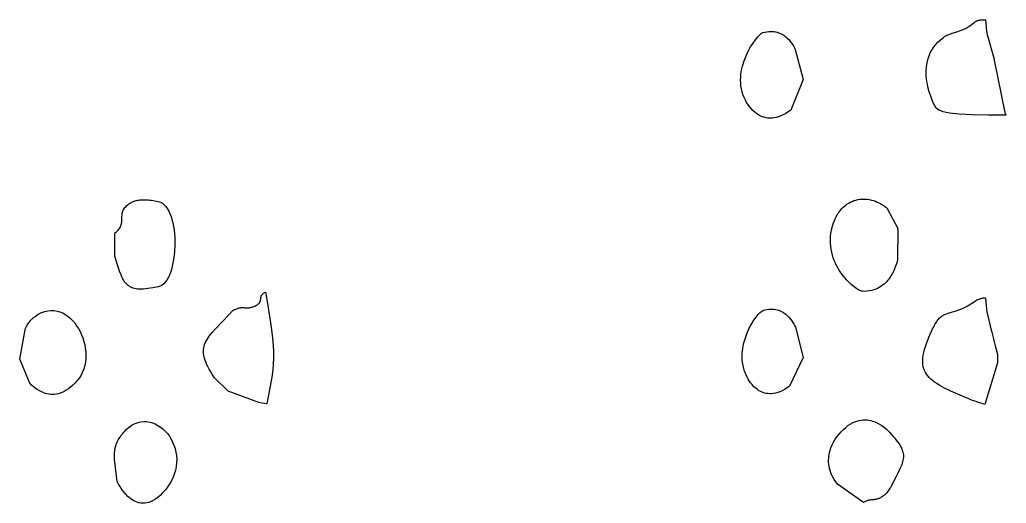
# Model space of a CAD drawing. Header units: millimetres. Extents: x 73 to 173, y -160 to -92.
# Drawn here: x 162.243 to 164.145, y -138.328 to -137.395 of the extents above; entities that cross this region are included whole.
import ezdxf

# ---------------------------------------------------------------- set-up
doc = ezdxf.new("R2010")
doc.units = ezdxf.units.MM
doc.layers.add('F.Silkscreen', color=41, linetype='CONTINUOUS', true_color=0xf2eda1)

msp = doc.modelspace()

# ---------------------------------------------------------------- linework, layer by layer
at = {"layer": 'F.Silkscreen', "linetype": 'CONTINUOUS'}
for p, q in [((164.077394, -137.405202), (164.079291, -137.403662)), ((164.079291, -137.403662), (164.082749, -137.40085)), ((164.082749, -137.40085), (164.084462, -137.399604)), ((164.084462, -137.399604), (164.085355, -137.399029)), ((164.085355, -137.399029), (164.08628, -137.398491)), ((164.08628, -137.398491), (164.087236, -137.397997)), ((164.087236, -137.397997), (164.088257, -137.397527)), ((164.088257, -137.397527), (164.089345, -137.397101)), ((164.089345, -137.397101), (164.090494, -137.396718)), ((164.090494, -137.396718), (164.091724, -137.396381)), ((164.091724, -137.396381), (164.093048, -137.396088)), ((164.093048, -137.396088), (164.094475, -137.39585)), ((164.094475, -137.39585), (164.096011, -137.395657)), ((164.096011, -137.395657), (164.097666, -137.395507)), ((164.097666, -137.395507), (164.09945, -137.395425)), ((164.09945, -137.395425), (164.101372, -137.395388)), ((164.101372, -137.395388), (164.10345, -137.395411)), ((164.10345, -137.395411), (164.104866, -137.395874)), ((164.104866, -137.395874), (164.106778, -137.417378)), ((163.66958, -137.424387), (163.672954, -137.421598)), ((163.672954, -137.421598), (163.675554, -137.420235)), ((163.675554, -137.420235), (163.679502, -137.419265)), ((163.679502, -137.419265), (163.683293, -137.418587)), ((163.683293, -137.418587), (163.686944, -137.418179)), ((163.686944, -137.418179), (163.69046, -137.418011)), ((163.69046, -137.418011), (163.693815, -137.418084)), ((163.693815, -137.418084), (163.697036, -137.418385)), ((163.697036, -137.418385), (163.700124, -137.418884)), ((163.700124, -137.418884), (163.703073, -137.419584)), ((163.703073, -137.419584), (163.70588, -137.420451)), ((163.70588, -137.420451), (163.708564, -137.421492)), ((163.708564, -137.421492), (163.711104, -137.422657)), ((163.711104, -137.422657), (163.713535, -137.423969)), ((164.035302, -137.423224), (164.03778, -137.422259)), ((164.03778, -137.422259), (164.040297, -137.421352)), ((164.040297, -137.421352), (164.042832, -137.420501)), ((164.042832, -137.420501), (164.053118, -137.41727)), ((164.053118, -137.41727), (164.058201, -137.415555)), ((164.058201, -137.415555), (164.060714, -137.414628)), ((164.060714, -137.414628), (164.063183, -137.41363)), ((164.063183, -137.41363), (164.06512, -137.412761)), ((164.06512, -137.412761), (164.066914, -137.411898)), ((164.066914, -137.411898), (164.068575, -137.411033)), ((164.068575, -137.411033), (164.070126, -137.410175)), ((164.070126, -137.410175), (164.071556, -137.409321)), ((164.071556, -137.409321), (164.072888, -137.408486)), ((164.072888, -137.408486), (164.075281, -137.406813)), ((164.075281, -137.406813), (164.077394, -137.405202)), ((164.106778, -137.417378), (164.107935, -137.423708)), ((163.651896, -137.447675), (163.656577, -137.44026)), ((163.656577, -137.44026), (163.661208, -137.433832)), ((163.661208, -137.433832), (163.665599, -137.428508)), ((163.665599, -137.428508), (163.66958, -137.424387)), ((163.713535, -137.423969), (163.715819, -137.425381)), ((163.715819, -137.425381), (163.717984, -137.426896)), ((163.717984, -137.426896), (163.720033, -137.428484)), ((163.720033, -137.428484), (163.721951, -137.430143)), ((163.721951, -137.430143), (163.725448, -137.433604)), ((163.725448, -137.433604), (163.728481, -137.437128)), ((163.728481, -137.437128), (163.731067, -137.440607)), ((163.731067, -137.440607), (163.733218, -137.443912)), ((164.008474, -137.443654), (164.012939, -137.438726)), ((164.012939, -137.438726), (164.018006, -137.434001)), ((164.018006, -137.434001), (164.023703, -137.429487)), ((164.023703, -137.429487), (164.025888, -137.428001)), ((164.025888, -137.428001), (164.028145, -137.426633)), ((164.028145, -137.426633), (164.030472, -137.425394)), ((164.030472, -137.425394), (164.032862, -137.424267)), ((164.032862, -137.424267), (164.035302, -137.423224)), ((164.107935, -137.423708), (164.121292, -137.471435)), ((163.643072, -137.464971), (163.647325, -137.455941)), ((163.647325, -137.455941), (163.651896, -137.447675)), ((163.733218, -137.443912), (163.734969, -137.446913)), ((163.734969, -137.446913), (163.73631, -137.449493)), ((163.73631, -137.449493), (163.737872, -137.452861)), ((163.737872, -137.452861), (163.753502, -137.510796)), ((163.996045, -137.464786), (163.99839, -137.459321)), ((163.99839, -137.459321), (164.00123, -137.453974)), ((164.00123, -137.453974), (164.004579, -137.448735)), ((164.004579, -137.448735), (164.008474, -137.443654)), ((163.636208, -137.484819), (163.639302, -137.47463)), ((163.639302, -137.47463), (163.643072, -137.464971)), ((163.991612, -137.48154), (163.992686, -137.475922)), ((163.992686, -137.475922), (163.994151, -137.470326)), ((163.994151, -137.470326), (163.996045, -137.464786)), ((164.121292, -137.471435), (164.121816, -137.473619)), ((164.121816, -137.473619), (164.142012, -137.574274)), ((163.633213, -137.500824), (163.633962, -137.49541)), ((163.633962, -137.49541), (163.636208, -137.484819)), ((163.990486, -137.498362), (163.99054, -137.492785)), ((163.990711, -137.503883), (163.990486, -137.498362)), ((163.99054, -137.492785), (163.990906, -137.487177)), ((163.990906, -137.487177), (163.991612, -137.48154)), ((163.632578, -137.511818), (163.632742, -137.506297)), ((163.632733, -137.517358), (163.632578, -137.511818)), ((163.633247, -137.522925), (163.632733, -137.517358)), ((163.632742, -137.506297), (163.633213, -137.500824)), ((163.753502, -137.510796), (163.72969, -137.56951)), ((163.991187, -137.50931), (163.990711, -137.503883)), ((163.991888, -137.514625), (163.991187, -137.50931)), ((163.992778, -137.519814), (163.991888, -137.514625)), ((163.634129, -137.528487), (163.633247, -137.522925)), ((163.635401, -137.534035), (163.634129, -137.528487)), ((163.637093, -137.539568), (163.635401, -137.534035)), ((163.993839, -137.524846), (163.992778, -137.519814)), ((163.996339, -137.534345), (163.993839, -137.524846)), ((163.999136, -137.54295), (163.996339, -137.534345)), ((163.639221, -137.545055), (163.637093, -137.539568)), ((163.641813, -137.55048), (163.639221, -137.545055)), ((163.644257, -137.55484), (163.641813, -137.55048)), ((163.64638, -137.558188), (163.644257, -137.55484)), ((164.002019, -137.550463), (163.999136, -137.54295)), ((164.004741, -137.556702), (164.002019, -137.550463)), ((163.649099, -137.562016), (163.64638, -137.558188)), ((163.652415, -137.566132), (163.649099, -137.562016)), ((163.656344, -137.570315), (163.652415, -137.566132)), ((163.660886, -137.57436), (163.656344, -137.570315)), ((163.663387, -137.576264), (163.660886, -137.57436)), ((163.724526, -137.573154), (163.719521, -137.576254)), ((163.72969, -137.56951), (163.724526, -137.573154)), ((164.007067, -137.561476), (164.004741, -137.556702)), ((164.009627, -137.565909), (164.007067, -137.561476)), ((164.011975, -137.567756), (164.009627, -137.565909)), ((164.014969, -137.569533), (164.011975, -137.567756)), ((164.018754, -137.571208), (164.014969, -137.569533)), ((164.023454, -137.572779), (164.018754, -137.571208)), ((164.029226, -137.574237), (164.023454, -137.572779)), ((164.03621, -137.575539), (164.029226, -137.574237)), ((164.142012, -137.574274), (164.144148, -137.578675)), ((163.666032, -137.578047), (163.663387, -137.576264)), ((163.668842, -137.579697), (163.666032, -137.578047)), ((163.671806, -137.581168), (163.668842, -137.579697)), ((163.674918, -137.582466), (163.671806, -137.581168)), ((163.67819, -137.583528), (163.674918, -137.582466)), ((163.681611, -137.584348), (163.67819, -137.583528)), ((163.685195, -137.584887), (163.681611, -137.584348)), ((163.688941, -137.585138), (163.685195, -137.584887)), ((163.692832, -137.585061), (163.688941, -137.585138)), ((163.696887, -137.584623), (163.692832, -137.585061)), ((163.701094, -137.583814), (163.696887, -137.584623)), ((163.705464, -137.582596), (163.701094, -137.583814)), ((163.709986, -137.580948), (163.705464, -137.582596)), ((163.714672, -137.578838), (163.709986, -137.580948)), ((163.719521, -137.576254), (163.714672, -137.578838)), ((164.054345, -137.577662), (164.03621, -137.575539)), ((164.078986, -137.579031), (164.054345, -137.577662)), ((164.111266, -137.579498), (164.078986, -137.579031)), ((164.144881, -137.579049), (164.111266, -137.579498)), ((164.144148, -137.578675), (164.144881, -137.579049)), ((162.460301, -137.746288), (162.461461, -137.745817)), ((162.461461, -137.745817), (162.462708, -137.745353)), ((162.462708, -137.745353), (162.464036, -137.744902)), ((162.464036, -137.744902), (162.465476, -137.744475)), ((162.465476, -137.744475), (162.466995, -137.744069)), ((162.466995, -137.744069), (162.468617, -137.743694)), ((162.468617, -137.743694), (162.470346, -137.743354)), ((162.470346, -137.743354), (162.472175, -137.743044)), ((162.472175, -137.743044), (162.474111, -137.742792)), ((162.474111, -137.742792), (162.476152, -137.742575)), ((162.476152, -137.742575), (162.478303, -137.742417)), ((162.478303, -137.742417), (162.480562, -137.742331)), ((162.480562, -137.742331), (162.482938, -137.742296)), ((162.482938, -137.742296), (162.485426, -137.742335)), ((162.485426, -137.742335), (162.488036, -137.742448)), ((162.488036, -137.742448), (162.490773, -137.74264)), ((162.490773, -137.74264), (162.493623, -137.742916)), ((162.493623, -137.742916), (162.496596, -137.743281)), ((162.496596, -137.743281), (162.499699, -137.743747)), ((162.499699, -137.743747), (162.502934, -137.744302)), ((162.502934, -137.744302), (162.506296, -137.744968)), ((162.506296, -137.744968), (162.509791, -137.745754)), ((162.509791, -137.745754), (162.513819, -137.747127)), ((163.84418, -137.746991), (163.847517, -137.74548)), ((163.847517, -137.74548), (163.851053, -137.744161)), ((163.851053, -137.744161), (163.854782, -137.743057)), ((163.854782, -137.743057), (163.858725, -137.742177)), ((163.858725, -137.742177), (163.862861, -137.741543)), ((163.862861, -137.741543), (163.867223, -137.741176)), ((163.867223, -137.741176), (163.869567, -137.741105)), ((163.869567, -137.741105), (163.871874, -137.741129)), ((163.871874, -137.741129), (163.87636, -137.741442)), ((163.87636, -137.741442), (163.880679, -137.742062)), ((163.880679, -137.742062), (163.884812, -137.74295)), ((163.884812, -137.74295), (163.888748, -137.744059)), ((163.888748, -137.744059), (163.892462, -137.745346)), ((163.892462, -137.745346), (163.89595, -137.746763)), ((162.440781, -137.766405), (162.441355, -137.764652)), ((162.441355, -137.764652), (162.442084, -137.762891)), ((162.442084, -137.762891), (162.442988, -137.761129)), ((162.442988, -137.761129), (162.444089, -137.759351)), ((162.444089, -137.759351), (162.445406, -137.757565)), ((162.445406, -137.757565), (162.446954, -137.755778)), ((162.446954, -137.755778), (162.448767, -137.753969)), ((162.448767, -137.753969), (162.450848, -137.752152)), ((162.450848, -137.752152), (162.453225, -137.750329)), ((162.453225, -137.750329), (162.455136, -137.749002)), ((162.455136, -137.749002), (162.45654, -137.748148)), ((162.45654, -137.748148), (162.458255, -137.747233)), ((162.458255, -137.747233), (162.460301, -137.746288)), ((162.513819, -137.747127), (162.517567, -137.749232)), ((162.517567, -137.749232), (162.521039, -137.752034)), ((162.521039, -137.752034), (162.524224, -137.755483)), ((162.524224, -137.755483), (162.527143, -137.759527)), ((162.527143, -137.759527), (162.529792, -137.764111)), ((162.529792, -137.764111), (162.532163, -137.76918)), ((163.821936, -137.766682), (163.823779, -137.764154)), ((163.823779, -137.764154), (163.82576, -137.761683)), ((163.82576, -137.761683), (163.827896, -137.759263)), ((163.827896, -137.759263), (163.830186, -137.75692)), ((163.830186, -137.75692), (163.832635, -137.754673)), ((163.832635, -137.754673), (163.835258, -137.752547)), ((163.835258, -137.752547), (163.838049, -137.750552)), ((163.838049, -137.750552), (163.841017, -137.748694)), ((163.841017, -137.748694), (163.84418, -137.746991)), ((163.89595, -137.746763), (163.899202, -137.748265)), ((163.899202, -137.748265), (163.902192, -137.749828)), ((163.902192, -137.749828), (163.904896, -137.75138)), ((163.904896, -137.75138), (163.907324, -137.752888)), ((163.907324, -137.752888), (163.909439, -137.754301)), ((163.909439, -137.754301), (163.912713, -137.756704)), ((163.912713, -137.756704), (163.914593, -137.758215)), ((163.914593, -137.758215), (163.93553, -137.797552)), ((162.439288, -137.785427), (162.439484, -137.781975)), ((162.439484, -137.781975), (162.439541, -137.778529)), ((162.439541, -137.778529), (162.4396, -137.775081)), ((162.4396, -137.775081), (162.439818, -137.771622)), ((162.439818, -137.771622), (162.440033, -137.769893)), ((162.440033, -137.769893), (162.44035, -137.76815)), ((162.44035, -137.76815), (162.440781, -137.766405)), ((162.532163, -137.76918), (162.534274, -137.774701)), ((162.534274, -137.774701), (162.536115, -137.780617)), ((162.536115, -137.780617), (162.53769, -137.786873)), ((163.812737, -137.784212), (163.814768, -137.7794)), ((163.814768, -137.7794), (163.81725, -137.774359)), ((163.81725, -137.774359), (163.820242, -137.769237)), ((163.820242, -137.769237), (163.821936, -137.766682)), ((162.428493, -137.80471), (162.430544, -137.802917)), ((162.430544, -137.802917), (162.43232, -137.801135)), ((162.43232, -137.801135), (162.433847, -137.799356)), ((162.433847, -137.799356), (162.435135, -137.797597)), ((162.435135, -137.797597), (162.436207, -137.79584)), ((162.436207, -137.79584), (162.437087, -137.794096)), ((162.437087, -137.794096), (162.437808, -137.792352)), ((162.437808, -137.792352), (162.43836, -137.790614)), ((162.43836, -137.790614), (162.438778, -137.788878)), ((162.438778, -137.788878), (162.439083, -137.787152)), ((162.439083, -137.787152), (162.439288, -137.785427)), ((162.53769, -137.786873), (162.540063, -137.800208)), ((162.540063, -137.800208), (162.5414, -137.814326)), ((163.806881, -137.80696), (163.808022, -137.800328)), ((163.808022, -137.800328), (163.80899, -137.796014)), ((163.80899, -137.796014), (163.80989, -137.79266)), ((163.80989, -137.79266), (163.811127, -137.788683)), ((163.811127, -137.788683), (163.812737, -137.784212)), ((163.93553, -137.797552), (163.935433, -137.857394)), ((162.42616, -137.806511), (162.428493, -137.80471)), ((162.42616, -137.851394), (162.42616, -137.806511)), ((162.5414, -137.814326), (162.541725, -137.828819)), ((163.80588, -137.819778), (163.806184, -137.813442)), ((163.80597, -137.825947), (163.80588, -137.819778)), ((163.806184, -137.813442), (163.806881, -137.80696)), ((162.541725, -137.828819), (162.541058, -137.843296)), ((163.80642, -137.831967), (163.80597, -137.825947)), ((163.807204, -137.8378), (163.80642, -137.831967)), ((163.808311, -137.843472), (163.807204, -137.8378)), ((162.429244, -137.861955), (162.42616, -137.851394)), ((162.539401, -137.857333), (162.536782, -137.870552)), ((162.541058, -137.843296), (162.539401, -137.857333)), ((163.809694, -137.848985), (163.808311, -137.843472)), ((163.811351, -137.854299), (163.809694, -137.848985)), ((163.813245, -137.859452), (163.811351, -137.854299)), ((163.815358, -137.864404), (163.813245, -137.859452)), ((163.935433, -137.857394), (163.934221, -137.862203)), ((162.432177, -137.871452), (162.429244, -137.861955)), ((162.43505, -137.879911), (162.432177, -137.871452)), ((162.535116, -137.876727), (162.533222, -137.882553)), ((162.536782, -137.870552), (162.535116, -137.876727)), ((163.817657, -137.869171), (163.815358, -137.864404)), ((163.820125, -137.873751), (163.817657, -137.869171)), ((163.822744, -137.878124), (163.820125, -137.873751)), ((163.825467, -137.882307), (163.822744, -137.878124)), ((163.929653, -137.875388), (163.927222, -137.880723)), ((163.931601, -137.870401), (163.929653, -137.875388)), ((163.933113, -137.865955), (163.931601, -137.870401)), ((163.934221, -137.862203), (163.933113, -137.865955)), ((162.437962, -137.887352), (162.43505, -137.879911)), ((162.439449, -137.890709), (162.437962, -137.887352)), ((162.440993, -137.893824), (162.439449, -137.890709)), ((162.442576, -137.896708), (162.440993, -137.893824)), ((162.444234, -137.899359), (162.442576, -137.896708)), ((162.526127, -137.897396), (162.523304, -137.901292)), ((162.528721, -137.892934), (162.526127, -137.897396)), ((162.531088, -137.887958), (162.528721, -137.892934)), ((162.533222, -137.882553), (162.531088, -137.887958)), ((163.828299, -137.886273), (163.825467, -137.882307)), ((163.831201, -137.890041), (163.828299, -137.886273)), ((163.834143, -137.893595), (163.831201, -137.890041)), ((163.837116, -137.896939), (163.834143, -137.893595)), ((163.84009, -137.900052), (163.837116, -137.896939)), ((163.916606, -137.897336), (163.914291, -137.899983)), ((163.918757, -137.89462), (163.916606, -137.897336)), ((163.920744, -137.891857), (163.918757, -137.89462)), ((163.922574, -137.889069), (163.920744, -137.891857)), ((163.924261, -137.886268), (163.922574, -137.889069)), ((163.927222, -137.880723), (163.924261, -137.886268)), ((162.445978, -137.901786), (162.444234, -137.899359)), ((162.447802, -137.903991), (162.445978, -137.901786)), ((162.449737, -137.905984), (162.447802, -137.903991)), ((162.451778, -137.907753), (162.449737, -137.905984)), ((162.453955, -137.909311), (162.451778, -137.907753)), ((162.456264, -137.910666), (162.453955, -137.909311)), ((162.458724, -137.911822), (162.456264, -137.910666)), ((162.461349, -137.912782), (162.458724, -137.911822)), ((162.464146, -137.913542), (162.461349, -137.912782)), ((162.46713, -137.914111), (162.464146, -137.913542)), ((162.470312, -137.914503), (162.46713, -137.914111)), ((162.473703, -137.91471), (162.470312, -137.914503)), ((162.477313, -137.914743), (162.473703, -137.91471)), ((162.481157, -137.914603), (162.477313, -137.914743)), ((162.485252, -137.914291), (162.481157, -137.914603)), ((162.489598, -137.91381), (162.485252, -137.914291)), ((162.499102, -137.912389), (162.489598, -137.91381)), ((162.509791, -137.910352), (162.499102, -137.912389)), ((162.513499, -137.909173), (162.509791, -137.910352)), ((162.516988, -137.90723), (162.513499, -137.909173)), ((162.520257, -137.904585), (162.516988, -137.90723)), ((162.523304, -137.901292), (162.520257, -137.904585)), ((163.845927, -137.905613), (163.84009, -137.900052)), ((163.851478, -137.910249), (163.845927, -137.905613)), ((163.85653, -137.913935), (163.851478, -137.910249)), ((163.860905, -137.916621), (163.85653, -137.913935)), ((163.864402, -137.918286), (163.860905, -137.916621)), ((163.889237, -137.916235), (163.885204, -137.917352)), ((163.89306, -137.914872), (163.889237, -137.916235)), ((163.896669, -137.913273), (163.89306, -137.914872)), ((163.900077, -137.911467), (163.896669, -137.913273)), ((163.903295, -137.909469), (163.900077, -137.911467)), ((163.906306, -137.907301), (163.903295, -137.909469)), ((163.909147, -137.904978), (163.906306, -137.907301)), ((163.911809, -137.902536), (163.909147, -137.904978)), ((163.914291, -137.899983), (163.911809, -137.902536)), ((162.706751, -137.936416), (162.707031, -137.934861)), ((162.707031, -137.934861), (162.707235, -137.933314)), ((162.707235, -137.933314), (162.707442, -137.93175)), ((162.707442, -137.93175), (162.70771, -137.930209)), ((162.70771, -137.930209), (162.7079, -137.929424)), ((162.7079, -137.929424), (162.708117, -137.928659)), ((162.708117, -137.928659), (162.708399, -137.927894)), ((162.708399, -137.927894), (162.708742, -137.927135)), ((162.708742, -137.927135), (162.709155, -137.926381)), ((162.709155, -137.926381), (162.709646, -137.925634)), ((162.709646, -137.925634), (162.710225, -137.924883)), ((162.710225, -137.924883), (162.71091, -137.924139)), ((162.71091, -137.924139), (162.711689, -137.923408)), ((162.711689, -137.923408), (162.712583, -137.922683)), ((162.712583, -137.922683), (162.713603, -137.921971)), ((162.713603, -137.921971), (162.714764, -137.921258)), ((162.714764, -137.921258), (162.716547, -137.92061)), ((162.716547, -137.92061), (162.718417, -137.930965)), ((162.718417, -137.930965), (162.72243, -137.954404)), ((163.865767, -137.918742), (163.864402, -137.918286)), ((163.866839, -137.918928), (163.865767, -137.918742)), ((163.871778, -137.919006), (163.866839, -137.918928)), ((163.876478, -137.918759), (163.871778, -137.919006)), ((163.880952, -137.918194), (163.876478, -137.918759)), ((163.885204, -137.917352), (163.880952, -137.918194)), ((164.085316, -137.937442), (164.08777, -137.936072)), ((164.08777, -137.936072), (164.090251, -137.934831)), ((164.090251, -137.934831), (164.092771, -137.93376)), ((164.092771, -137.93376), (164.094051, -137.93329)), ((164.094051, -137.93329), (164.095337, -137.932867)), ((164.095337, -137.932867), (164.096631, -137.93252)), ((164.096631, -137.93252), (164.097947, -137.932218)), ((164.097947, -137.932218), (164.099277, -137.931977)), ((164.099277, -137.931977), (164.100618, -137.931808)), ((164.100618, -137.931808), (164.10197, -137.931697)), ((164.10197, -137.931697), (164.103343, -137.931683)), ((164.103343, -137.931683), (164.104902, -137.932175)), ((164.104902, -137.932175), (164.106547, -137.953198)), ((162.653604, -137.955875), (162.655569, -137.954813)), ((162.655569, -137.954813), (162.657447, -137.953883)), ((162.657447, -137.953883), (162.65921, -137.953091)), ((162.65921, -137.953091), (162.6609, -137.952419)), ((162.6609, -137.952419), (162.6625, -137.95186)), ((162.6625, -137.95186), (162.66403, -137.951402)), ((162.66403, -137.951402), (162.665491, -137.951043)), ((162.665491, -137.951043), (162.666901, -137.950769)), ((162.666901, -137.950769), (162.668249, -137.95057)), ((162.668249, -137.95057), (162.669548, -137.950445)), ((162.669548, -137.950445), (162.672036, -137.950343)), ((162.672036, -137.950343), (162.674416, -137.950399)), ((162.674416, -137.950399), (162.676739, -137.950528)), ((162.676739, -137.950528), (162.679048, -137.95066)), ((162.679048, -137.95066), (162.681413, -137.95072)), ((162.681413, -137.95072), (162.68388, -137.950638)), ((162.68388, -137.950638), (162.685168, -137.950518)), ((162.685168, -137.950518), (162.686493, -137.950327)), ((162.686493, -137.950327), (162.687887, -137.950059)), ((162.687887, -137.950059), (162.689327, -137.94972)), ((162.689327, -137.94972), (162.690832, -137.949274)), ((162.690832, -137.949274), (162.692408, -137.94874)), ((162.692408, -137.94874), (162.694062, -137.948083)), ((162.694062, -137.948083), (162.695807, -137.947308)), ((162.695807, -137.947308), (162.697637, -137.9464)), ((162.697637, -137.9464), (162.699565, -137.945361)), ((162.699565, -137.945361), (162.700739, -137.944649)), ((162.700739, -137.944649), (162.701775, -137.943932)), ((162.701775, -137.943932), (162.702693, -137.943211)), ((162.702693, -137.943211), (162.703486, -137.942482)), ((162.703486, -137.942482), (162.704182, -137.941739)), ((162.704182, -137.941739), (162.70477, -137.940993)), ((162.70477, -137.940993), (162.705274, -137.94024)), ((162.705274, -137.94024), (162.705692, -137.939492)), ((162.705692, -137.939492), (162.706041, -137.938728)), ((162.706041, -137.938728), (162.706334, -137.937955)), ((162.706334, -137.937955), (162.706563, -137.937191)), ((162.706563, -137.937191), (162.706751, -137.936416)), ((162.72243, -137.954404), (162.725662, -137.974897)), ((163.675602, -137.955629), (163.67958, -137.954614)), ((163.67958, -137.954614), (163.683414, -137.953883)), ((163.683414, -137.953883), (163.687089, -137.953421)), ((163.687089, -137.953421), (163.690626, -137.953227)), ((163.690626, -137.953227), (163.694012, -137.953276)), ((163.694012, -137.953276), (163.697259, -137.953553)), ((163.697259, -137.953553), (163.700363, -137.954048)), ((163.700363, -137.954048), (163.703334, -137.954731)), ((163.703334, -137.954731), (163.706155, -137.955588)), ((164.051298, -137.955442), (164.056998, -137.953323)), ((164.056998, -137.953323), (164.063279, -137.95072)), ((164.063279, -137.95072), (164.065811, -137.949519)), ((164.065811, -137.949519), (164.068295, -137.948177)), ((164.068295, -137.948177), (164.070761, -137.94674)), ((164.070761, -137.94674), (164.073198, -137.945215)), ((164.073198, -137.945215), (164.082874, -137.938911)), ((164.082874, -137.938911), (164.085316, -137.937442)), ((164.106547, -137.953198), (164.107413, -137.958657)), ((162.263501, -137.975062), (162.264415, -137.974049)), ((162.264415, -137.974049), (162.265373, -137.97304)), ((162.265373, -137.97304), (162.266371, -137.972042)), ((162.266371, -137.972042), (162.267415, -137.971051)), ((162.267415, -137.971051), (162.268506, -137.970083)), ((162.268506, -137.970083), (162.269644, -137.96912)), ((162.269644, -137.96912), (162.270826, -137.968184)), ((162.270826, -137.968184), (162.27207, -137.967265)), ((162.27207, -137.967265), (162.278409, -137.963186)), ((162.278409, -137.963186), (162.284704, -137.960045)), ((162.284704, -137.960045), (162.290899, -137.95779)), ((162.290899, -137.95779), (162.296997, -137.956405)), ((162.296997, -137.956405), (162.302982, -137.95581)), ((162.302982, -137.95581), (162.308823, -137.955994)), ((162.308823, -137.955994), (162.314519, -137.956899)), ((162.314519, -137.956899), (162.320038, -137.958493)), ((162.320038, -137.958493), (162.325368, -137.960716)), ((162.325368, -137.960716), (162.330485, -137.963548)), ((162.330485, -137.963548), (162.335383, -137.966931)), ((162.335383, -137.966931), (162.340025, -137.970827)), ((162.340025, -137.970827), (162.344402, -137.975193)), ((162.635255, -137.975384), (162.644088, -137.966142)), ((162.644088, -137.966142), (162.653604, -137.955875)), ((163.658108, -137.974808), (163.662465, -137.968608)), ((163.662465, -137.968608), (163.666578, -137.963488)), ((163.666578, -137.963488), (163.670255, -137.959547)), ((163.670255, -137.959547), (163.673325, -137.956899)), ((163.673325, -137.956899), (163.675602, -137.955629)), ((163.706155, -137.955588), (163.708847, -137.956616)), ((163.708847, -137.956616), (163.711411, -137.95779)), ((163.711411, -137.95779), (163.713842, -137.959094)), ((163.713842, -137.959094), (163.716144, -137.960516)), ((163.716144, -137.960516), (163.718316, -137.962033)), ((163.718316, -137.962033), (163.72037, -137.963648)), ((163.72037, -137.963648), (163.722297, -137.965322)), ((163.722297, -137.965322), (163.7258, -137.968807)), ((163.7258, -137.968807), (163.728828, -137.972379)), ((163.728828, -137.972379), (163.731419, -137.975891)), ((164.011561, -137.976076), (164.012953, -137.974219)), ((164.012953, -137.974219), (164.014344, -137.972537)), ((164.014344, -137.972537), (164.015724, -137.971009)), ((164.015724, -137.971009), (164.017118, -137.969636)), ((164.017118, -137.969636), (164.018541, -137.968392)), ((164.018541, -137.968392), (164.019976, -137.967265)), ((164.019976, -137.967265), (164.021457, -137.966262)), ((164.021457, -137.966262), (164.022949, -137.965345)), ((164.022949, -137.965345), (164.024503, -137.964508)), ((164.024503, -137.964508), (164.0261, -137.963747)), ((164.0261, -137.963747), (164.029464, -137.96238)), ((164.029464, -137.96238), (164.033102, -137.961145)), ((164.033102, -137.961145), (164.041368, -137.958655)), ((164.041368, -137.958655), (164.046097, -137.957191)), ((164.046097, -137.957191), (164.051298, -137.955442)), ((164.107413, -137.958657), (164.110623, -137.97199)), ((164.110623, -137.97199), (164.110628, -137.972009)), ((164.110628, -137.972009), (164.113952, -137.985635)), ((162.242573, -138.049739), (162.252738, -137.993362)), ((162.252738, -137.993362), (162.253262, -137.991922)), ((162.253262, -137.991922), (162.254238, -137.989598)), ((162.254238, -137.989598), (162.254906, -137.988149)), ((162.254906, -137.988149), (162.255697, -137.98655)), ((162.255697, -137.98655), (162.256624, -137.984833)), ((162.256624, -137.984833), (162.25769, -137.983002)), ((162.25769, -137.983002), (162.25891, -137.981079)), ((162.25891, -137.981079), (162.260279, -137.979119)), ((162.260279, -137.979119), (162.261811, -137.977093)), ((162.261811, -137.977093), (162.263501, -137.975062)), ((162.344402, -137.975193), (162.348511, -137.979986)), ((162.348511, -137.979986), (162.352316, -137.985175)), ((162.352316, -137.985175), (162.355802, -137.990696)), ((162.355802, -137.990696), (162.358952, -137.996521)), ((162.613568, -137.998474), (162.619937, -137.991385)), ((162.619937, -137.991385), (162.635255, -137.975384)), ((162.725662, -137.974897), (162.728199, -137.992971)), ((162.728199, -137.992971), (162.730043, -138.008977)), ((163.645335, -137.998858), (163.649371, -137.990042)), ((163.649371, -137.990042), (163.65368, -137.981989)), ((163.65368, -137.981989), (163.658108, -137.974808)), ((163.731419, -137.975891), (163.733569, -137.979233)), ((163.733569, -137.979233), (163.735314, -137.982275)), ((163.735314, -137.982275), (163.73665, -137.984897)), ((163.73665, -137.984897), (163.73821, -137.988297)), ((163.73821, -137.988297), (163.753254, -138.046625)), ((163.996364, -138.006204), (164.00291, -137.991559)), ((164.00291, -137.991559), (164.004423, -137.988401)), ((164.004423, -137.988401), (164.005898, -137.985489)), ((164.005898, -137.985489), (164.007347, -137.982809)), ((164.007347, -137.982809), (164.008776, -137.980357)), ((164.008776, -137.980357), (164.010182, -137.978122)), ((164.010182, -137.978122), (164.011561, -137.976076)), ((164.113952, -137.985635), (164.114014, -137.985888)), ((164.114014, -137.985888), (164.116867, -137.997383)), ((162.358952, -137.996521), (162.361746, -138.002608)), ((162.361746, -138.002608), (162.364166, -138.008912)), ((162.364166, -138.008912), (162.366193, -138.015386)), ((162.601844, -138.014825), (162.603679, -138.011631)), ((162.603679, -138.011631), (162.605772, -138.008407)), ((162.605772, -138.008407), (162.608126, -138.005169)), ((162.608126, -138.005169), (162.613568, -137.998474)), ((162.730043, -138.008977), (162.731245, -138.023113)), ((163.638873, -138.01835), (163.641782, -138.008326)), ((163.641782, -138.008326), (163.645335, -137.998858)), ((163.991163, -138.019396), (163.996364, -138.006204)), ((164.116867, -137.997383), (164.116934, -137.997649)), ((164.116934, -137.997649), (164.116933, -137.997649)), ((164.116933, -137.997649), (164.11951, -138.007844)), ((164.11951, -138.007844), (164.119533, -138.007938)), ((164.119533, -138.007938), (164.12165, -138.016199)), ((162.366193, -138.015386), (162.367813, -138.02199)), ((162.367813, -138.02199), (162.369012, -138.028681)), ((162.369012, -138.028681), (162.369764, -138.035418)), ((162.596778, -138.034762), (162.596877, -138.031242)), ((162.596877, -138.031242), (162.597287, -138.027834)), ((162.597287, -138.027834), (162.597997, -138.024509)), ((162.597997, -138.024509), (162.598998, -138.021246)), ((162.598998, -138.021246), (162.600281, -138.018025)), ((162.600281, -138.018025), (162.601844, -138.014825)), ((162.731245, -138.023113), (162.731854, -138.035914)), ((163.636117, -138.034215), (163.636795, -138.028838)), ((163.636795, -138.028838), (163.638873, -138.01835)), ((163.985909, -138.036749), (163.987316, -138.031255)), ((163.987316, -138.031255), (163.989065, -138.025482)), ((163.989065, -138.025482), (163.991163, -138.019396)), ((164.12165, -138.016199), (164.121734, -138.01652)), ((164.121734, -138.01652), (164.121733, -138.01652)), ((164.121733, -138.01652), (164.123645, -138.023825)), ((164.123645, -138.023825), (164.127986, -138.04023)), ((162.261851, -138.096084), (162.242573, -138.049739)), ((162.369848, -138.048874), (162.369154, -138.055493)), ((162.369764, -138.035418), (162.370045, -138.042164)), ((162.370045, -138.042164), (162.369848, -138.048874)), ((162.596995, -138.038396), (162.596778, -138.034762)), ((162.597521, -138.042174), (162.596995, -138.038396)), ((162.598381, -138.046125), (162.597521, -138.042174)), ((162.599581, -138.050253), (162.598381, -138.046125)), ((162.601115, -138.054587), (162.599581, -138.050253)), ((162.731865, -138.048388), (162.731447, -138.058067)), ((162.731854, -138.035914), (162.731893, -138.046986)), ((162.731893, -138.046986), (162.731865, -138.048388)), ((163.635619, -138.045179), (163.635722, -138.039667)), ((163.635836, -138.050726), (163.635619, -138.045179)), ((163.635722, -138.039667), (163.636117, -138.034215)), ((163.753254, -138.046625), (163.727108, -138.10193)), ((163.983737, -138.051542), (163.984118, -138.046861)), ((163.984118, -138.046861), (163.984837, -138.041931)), ((163.984837, -138.041931), (163.985909, -138.036749)), ((164.127986, -138.04023), (164.127714, -138.056834)), ((162.366193, -138.068333), (162.36388, -138.074465)), ((162.367935, -138.062002), (162.366193, -138.068333)), ((162.369154, -138.055493), (162.367935, -138.062002)), ((162.603008, -138.059147), (162.601115, -138.054587)), ((162.605255, -138.063952), (162.603008, -138.059147)), ((162.607864, -138.069016), (162.605255, -138.063952)), ((162.610854, -138.074367), (162.607864, -138.069016)), ((162.731358, -138.059417), (162.730462, -138.06954)), ((162.731447, -138.058067), (162.731358, -138.059417)), ((163.636403, -138.056328), (163.635836, -138.050726)), ((163.637325, -138.06194), (163.636403, -138.056328)), ((163.638643, -138.067559), (163.637325, -138.06194)), ((163.640358, -138.073185), (163.638643, -138.067559)), ((163.983716, -138.055987), (163.983737, -138.051542)), ((163.984036, -138.060213), (163.983716, -138.055987)), ((163.984704, -138.064239), (163.984036, -138.060213)), ((163.985727, -138.068078), (163.984704, -138.064239)), ((163.987098, -138.071745), (163.985727, -138.068078)), ((164.127714, -138.056834), (164.103705, -138.136889)), ((162.35754, -138.085925), (162.35347, -138.091164)), ((162.361019, -138.080341), (162.35754, -138.085925)), ((162.36388, -138.074465), (162.361019, -138.080341)), ((162.614221, -138.080021), (162.610854, -138.074367)), ((162.617973, -138.086009), (162.614221, -138.080021)), ((162.644216, -138.111518), (162.617973, -138.086009)), ((162.72905, -138.080426), (162.727198, -138.091779)), ((162.730462, -138.06954), (162.72905, -138.080426)), ((163.642524, -138.078782), (163.640358, -138.073185)), ((163.645122, -138.084357), (163.642524, -138.078782)), ((163.647346, -138.088408), (163.645122, -138.084357)), ((163.649285, -138.091507), (163.647346, -138.088408)), ((163.988841, -138.075256), (163.987098, -138.071745)), ((163.990922, -138.078636), (163.988841, -138.075256)), ((163.993385, -138.081883), (163.990922, -138.078636)), ((163.996189, -138.085035), (163.993385, -138.081883)), ((163.999362, -138.08809), (163.996189, -138.085035)), ((164.002896, -138.091081), (163.999362, -138.08809)), ((162.265316, -138.099615), (162.261851, -138.096084)), ((162.268181, -138.102213), (162.265316, -138.099615)), ((162.271749, -138.105114), (162.268181, -138.102213)), ((162.27597, -138.108121), (162.271749, -138.105114)), ((162.336415, -138.106996), (162.332283, -138.109709)), ((162.340607, -138.103796), (162.336415, -138.106996)), ((162.344845, -138.100117), (162.340607, -138.103796)), ((162.349134, -138.095921), (162.344845, -138.100117)), ((162.35347, -138.091164), (162.349134, -138.095921)), ((162.727198, -138.091779), (162.718775, -138.135792)), ((163.651767, -138.095061), (163.649285, -138.091507)), ((163.654813, -138.098881), (163.651767, -138.095061)), ((163.65842, -138.10276), (163.654813, -138.098881)), ((163.662609, -138.106507), (163.65842, -138.10276)), ((163.664913, -138.108263), (163.662609, -138.106507)), ((163.722214, -138.105312), (163.717482, -138.108192)), ((163.727108, -138.10193), (163.722214, -138.105312)), ((164.006797, -138.09401), (164.002896, -138.091081)), ((164.011066, -138.096892), (164.006797, -138.09401)), ((164.0157, -138.099752), (164.011066, -138.096892)), ((164.026072, -138.105459), (164.0157, -138.099752)), ((164.037946, -138.111265), (164.026072, -138.105459)), ((162.280814, -138.111024), (162.27597, -138.108121)), ((162.286205, -138.113616), (162.280814, -138.111024)), ((162.289105, -138.114761), (162.286205, -138.113616)), ((162.292136, -138.115743), (162.289105, -138.114761)), ((162.295292, -138.116542), (162.292136, -138.115743)), ((162.298551, -138.117158), (162.295292, -138.116542)), ((162.301925, -138.117554), (162.298551, -138.117158)), ((162.305416, -138.117694), (162.301925, -138.117554)), ((162.30899, -138.117567), (162.305416, -138.117694)), ((162.312664, -138.11714), (162.30899, -138.117567)), ((162.316436, -138.116392), (162.312664, -138.11714)), ((162.320287, -138.115311), (162.316436, -138.116392)), ((162.32421, -138.113844), (162.320287, -138.115311)), ((162.328217, -138.111981), (162.32421, -138.113844)), ((162.332283, -138.109709), (162.328217, -138.111981)), ((162.703906, -138.13352), (162.644216, -138.111518)), ((163.66737, -138.109923), (163.664913, -138.108263)), ((163.669968, -138.111438), (163.66737, -138.109923)), ((163.672715, -138.112817), (163.669968, -138.111438)), ((163.675616, -138.113995), (163.672715, -138.112817)), ((163.678651, -138.114986), (163.675616, -138.113995)), ((163.681852, -138.115748), (163.678651, -138.114986)), ((163.685195, -138.116244), (163.681852, -138.115748)), ((163.688695, -138.116467), (163.685195, -138.116244)), ((163.692348, -138.116384), (163.688695, -138.116467)), ((163.696145, -138.115977), (163.692348, -138.116384)), ((163.700101, -138.115227), (163.696145, -138.115977)), ((163.704215, -138.114092), (163.700101, -138.115227)), ((163.708485, -138.112557), (163.704215, -138.114092)), ((163.712896, -138.110601), (163.708485, -138.112557)), ((163.717482, -138.108192), (163.712896, -138.110601)), ((164.051317, -138.117278), (164.037946, -138.111265)), ((164.066198, -138.123645), (164.051317, -138.117278)), ((164.071622, -138.125875), (164.066198, -138.123645)), ((164.07685, -138.127939), (164.071622, -138.125875)), ((162.709434, -138.134577), (162.703906, -138.13352)), ((162.714321, -138.135322), (162.709434, -138.134577)), ((162.718648, -138.135784), (162.714321, -138.135322)), ((162.718775, -138.135792), (162.718648, -138.135784)), ((164.081883, -138.12982), (164.07685, -138.127939)), ((164.086735, -138.131558), (164.081883, -138.12982)), ((164.091401, -138.133146), (164.086735, -138.131558)), ((164.095893, -138.134586), (164.091401, -138.133146)), ((164.100208, -138.135892), (164.095893, -138.134586)), ((164.103705, -138.136889), (164.100208, -138.135892)), ((162.448601, -138.184935), (162.453963, -138.180338)), ((162.453963, -138.180338), (162.459458, -138.176617)), ((162.459458, -138.176617), (162.46505, -138.173744)), ((162.46505, -138.173744), (162.470704, -138.17169)), ((162.470704, -138.17169), (162.476383, -138.17042)), ((162.476383, -138.17042), (162.482054, -138.169899)), ((162.482054, -138.169899), (162.487682, -138.170093)), ((162.487682, -138.170093), (162.493235, -138.17096)), ((162.493235, -138.17096), (162.498679, -138.172476)), ((162.498679, -138.172476), (162.503998, -138.174608)), ((162.503998, -138.174608), (162.509133, -138.177308)), ((162.509133, -138.177308), (162.514064, -138.180567)), ((162.514064, -138.180567), (162.518752, -138.184331)), ((163.830789, -138.18522), (163.835258, -138.181261)), ((163.835258, -138.181261), (163.83968, -138.177843)), ((163.83968, -138.177843), (163.844061, -138.17494)), ((163.844061, -138.17494), (163.848373, -138.172508)), ((163.848373, -138.172508), (163.852631, -138.170547)), ((163.852631, -138.170547), (163.856826, -138.169019)), ((163.856826, -138.169019), (163.860939, -138.167887)), ((163.860939, -138.167887), (163.864973, -138.167135)), ((163.864973, -138.167135), (163.868913, -138.166733)), ((163.868913, -138.166733), (163.872764, -138.166656)), ((163.872764, -138.166656), (163.876518, -138.166871)), ((163.876518, -138.166871), (163.880159, -138.167355)), ((163.880159, -138.167355), (163.883689, -138.168074)), ((163.883689, -138.168074), (163.887096, -138.169019)), ((163.887096, -138.169019), (163.890381, -138.170144)), ((163.890381, -138.170144), (163.893528, -138.171425)), ((163.893528, -138.171425), (163.899401, -138.174368)), ((163.899401, -138.174368), (163.904661, -138.177613)), ((163.904661, -138.177613), (163.90927, -138.180959)), ((163.90927, -138.180959), (163.91316, -138.184176)), ((162.434003, -138.202936), (162.435547, -138.200467)), ((162.435547, -138.200467), (162.437251, -138.197953)), ((162.437251, -138.197953), (162.439131, -138.195406)), ((162.439131, -138.195406), (162.441201, -138.19282)), ((162.441201, -138.19282), (162.443456, -138.190221)), ((162.443456, -138.190221), (162.445921, -138.187588)), ((162.445921, -138.187588), (162.448601, -138.184935)), ((162.518752, -138.184331), (162.523176, -138.188575)), ((162.523176, -138.188575), (162.527293, -138.193258)), ((162.527293, -138.193258), (162.531057, -138.198353)), ((162.531057, -138.198353), (162.534468, -138.20382)), ((163.814053, -138.20553), (163.816511, -138.201757)), ((163.816511, -138.201757), (163.818708, -138.198691)), ((163.818708, -138.198691), (163.821756, -138.194867)), ((163.821756, -138.194867), (163.826291, -138.189748)), ((163.826291, -138.189748), (163.830789, -138.18522)), ((163.91316, -138.184176), (163.916293, -138.187054)), ((163.916293, -138.187054), (163.920051, -138.190924)), ((163.920051, -138.190924), (163.926974, -138.198668)), ((163.926974, -138.198668), (163.93001, -138.202251)), ((163.93001, -138.202251), (163.932767, -138.205689)), ((162.426343, -138.222908), (162.426748, -138.220932)), ((162.426748, -138.220932), (162.427248, -138.218893)), ((162.427248, -138.218893), (162.427846, -138.21678)), ((162.427846, -138.21678), (162.428552, -138.214608)), ((162.428552, -138.214608), (162.429377, -138.212376)), ((162.429377, -138.212376), (162.43032, -138.210091)), ((162.43032, -138.210091), (162.431402, -138.207753)), ((162.431402, -138.207753), (162.432629, -138.205371)), ((162.432629, -138.205371), (162.434003, -138.202936)), ((162.534468, -138.20382), (162.53746, -138.20963)), ((162.53746, -138.20963), (162.540014, -138.215739)), ((162.540014, -138.215739), (162.542096, -138.22212)), ((163.804699, -138.226891), (163.806677, -138.220698)), ((163.806677, -138.220698), (163.808982, -138.215041)), ((163.808982, -138.215041), (163.811491, -138.209967)), ((163.811491, -138.209967), (163.814053, -138.20553)), ((163.932767, -138.205689), (163.935252, -138.208971)), ((163.935252, -138.208971), (163.937463, -138.212112)), ((163.937463, -138.212112), (163.939431, -138.215138)), ((163.939431, -138.215138), (163.941133, -138.218063)), ((163.941133, -138.218063), (163.942599, -138.220891)), ((163.942599, -138.220891), (163.943819, -138.223646)), ((162.425339, -138.233117), (162.425451, -138.230053)), ((162.425342, -138.235819), (162.425339, -138.233117)), ((162.425446, -138.23999), (162.425342, -138.235819)), ((162.425414, -138.241403), (162.425446, -138.23999)), ((162.425451, -138.230053), (162.425769, -138.226636)), ((162.425769, -138.226636), (162.426017, -138.224815)), ((162.426017, -138.224815), (162.426343, -138.222908)), ((162.542096, -138.22212), (162.543684, -138.228752)), ((162.543684, -138.228752), (162.544717, -138.235587)), ((162.544717, -138.235587), (162.54519, -138.242585)), ((163.802425, -138.240743), (163.802736, -138.237113)), ((163.802736, -138.237113), (163.803239, -138.233588)), ((163.803239, -138.233588), (163.804699, -138.226891)), ((163.943819, -138.223646), (163.944807, -138.22634)), ((163.944807, -138.22634), (163.945568, -138.228983)), ((163.945568, -138.228983), (163.946108, -138.231603)), ((163.946108, -138.231603), (163.946427, -138.234197)), ((163.946461, -138.239401), (163.946181, -138.242044)), ((163.946427, -138.234197), (163.94654, -138.236797)), ((163.94654, -138.236797), (163.946461, -138.239401)), ((162.425225, -138.242337), (162.425344, -138.241924)), ((162.430388, -138.28557), (162.425225, -138.242337)), ((162.425344, -138.241924), (162.425414, -138.241403)), ((162.544262, -138.256975), (162.542806, -138.264294)), ((162.545037, -138.24973), (162.544262, -138.256975)), ((162.54519, -138.242585), (162.545037, -138.24973)), ((163.802299, -138.244481), (163.802425, -138.240743)), ((163.802392, -138.248317), (163.802299, -138.244481)), ((163.802727, -138.25225), (163.802392, -138.248317)), ((163.803317, -138.256268), (163.802727, -138.25225)), ((163.804176, -138.260371), (163.803317, -138.256268)), ((163.942052, -138.256134), (163.939257, -138.262485)), ((163.943224, -138.253148), (163.942052, -138.256134)), ((163.944224, -138.250255), (163.943224, -138.253148)), ((163.945049, -138.247449), (163.944224, -138.250255)), ((163.945707, -138.244722), (163.945049, -138.247449)), ((163.946181, -138.242044), (163.945707, -138.244722)), ((162.540657, -138.271639), (162.537763, -138.278982)), ((162.542806, -138.264294), (162.540657, -138.271639)), ((163.805333, -138.264545), (163.804176, -138.260371)), ((163.806803, -138.268798), (163.805333, -138.264545)), ((163.808593, -138.273121), (163.806803, -138.268798)), ((163.810749, -138.277498), (163.808593, -138.273121)), ((163.81326, -138.281949), (163.810749, -138.277498)), ((163.931976, -138.277029), (163.922772, -138.294818)), ((163.935876, -138.269406), (163.931976, -138.277029)), ((163.939257, -138.262485), (163.935876, -138.269406)), ((162.433027, -138.290539), (162.430388, -138.28557)), ((162.435372, -138.294535), (162.433027, -138.290539)), ((162.438385, -138.29918), (162.435372, -138.294535)), ((162.52961, -138.293557), (162.524303, -138.300702)), ((162.534089, -138.286302), (162.52961, -138.293557)), ((162.537763, -138.278982), (162.534089, -138.286302)), ((163.816158, -138.286436), (163.81326, -138.281949)), ((163.819469, -138.290971), (163.816158, -138.286436)), ((163.869321, -138.326317), (163.819469, -138.290971)), ((163.9214, -138.297391), (163.920017, -138.299741)), ((163.922772, -138.294818), (163.9214, -138.297391)), ((162.44203, -138.3042), (162.438385, -138.29918)), ((162.446295, -138.309328), (162.44203, -138.3042)), ((162.45115, -138.314296), (162.446295, -138.309328)), ((162.453806, -138.316645), (162.45115, -138.314296)), ((162.456587, -138.318845), (162.453806, -138.316645)), ((162.508865, -138.316226), (162.504397, -138.319506)), ((162.513442, -138.312311), (162.508865, -138.316226)), ((162.518126, -138.307722), (162.513442, -138.312311)), ((162.524303, -138.300702), (162.518126, -138.307722)), ((163.902221, -138.316813), (163.90084, -138.317497)), ((163.903676, -138.316045), (163.902221, -138.316813)), ((163.905196, -138.315171), (163.903676, -138.316045)), ((163.906194, -138.314559), (163.905196, -138.315171)), ((163.907709, -138.313521), (163.906194, -138.314559)), ((163.908635, -138.312831), (163.907709, -138.313521)), ((163.90966, -138.311999), (163.908635, -138.312831)), ((163.910772, -138.311038), (163.90966, -138.311999)), ((163.911958, -138.309922), (163.910772, -138.311038)), ((163.913206, -138.308659), (163.911958, -138.309922)), ((163.914515, -138.307226), (163.913206, -138.308659)), ((163.915859, -138.305639), (163.914515, -138.307226)), ((163.917233, -138.303859), (163.915859, -138.305639)), ((163.918614, -138.301897), (163.917233, -138.303859)), ((163.920017, -138.299741), (163.918614, -138.301897)), ((162.459504, -138.320876), (162.456587, -138.318845)), ((162.462566, -138.322703), (162.459504, -138.320876)), ((162.465752, -138.324276), (162.462566, -138.322703)), ((162.469078, -138.325584), (162.465752, -138.324276)), ((162.472531, -138.326588), (162.469078, -138.325584)), ((162.476098, -138.327245), (162.472531, -138.326588)), ((162.479798, -138.32753), (162.476098, -138.327245)), ((162.483615, -138.327417), (162.479798, -138.32753)), ((162.487547, -138.326852), (162.483615, -138.327417)), ((162.491591, -138.325805), (162.487547, -138.326852)), ((162.49575, -138.324264), (162.491591, -138.325805)), ((162.500016, -138.322175), (162.49575, -138.324264)), ((162.504397, -138.319506), (162.500016, -138.322175)), ((163.870842, -138.32545), (163.869321, -138.326317)), ((163.872283, -138.324691), (163.870842, -138.32545)), ((163.873656, -138.324016), (163.872283, -138.324691)), ((163.874953, -138.323439), (163.873656, -138.324016)), ((163.876189, -138.322938), (163.874953, -138.323439)), ((163.877376, -138.322502), (163.876189, -138.322938)), ((163.878515, -138.322138), (163.877376, -138.322502)), ((163.879604, -138.321835), (163.878515, -138.322138)), ((163.881645, -138.32139), (163.879604, -138.321835)), ((163.883569, -138.321097), (163.881645, -138.32139)), ((163.885419, -138.32091), (163.883569, -138.321097)), ((163.887225, -138.320784), (163.885419, -138.32091)), ((163.889031, -138.320647), (163.887225, -138.320784)), ((163.890875, -138.320463), (163.889031, -138.320647)), ((163.892814, -138.32016), (163.890875, -138.320463)), ((163.89487, -138.319705), (163.892814, -138.32016)), ((163.895955, -138.319396), (163.89487, -138.319705)), ((163.897096, -138.319027), (163.895955, -138.319396)), ((163.898286, -138.318598), (163.897096, -138.319027)), ((163.89953, -138.318084), (163.898286, -138.318598)), ((163.90084, -138.317497), (163.89953, -138.318084))]:
    msp.add_line(p, q, dxfattribs=at)

doc.saveas('drawing.dxf')
